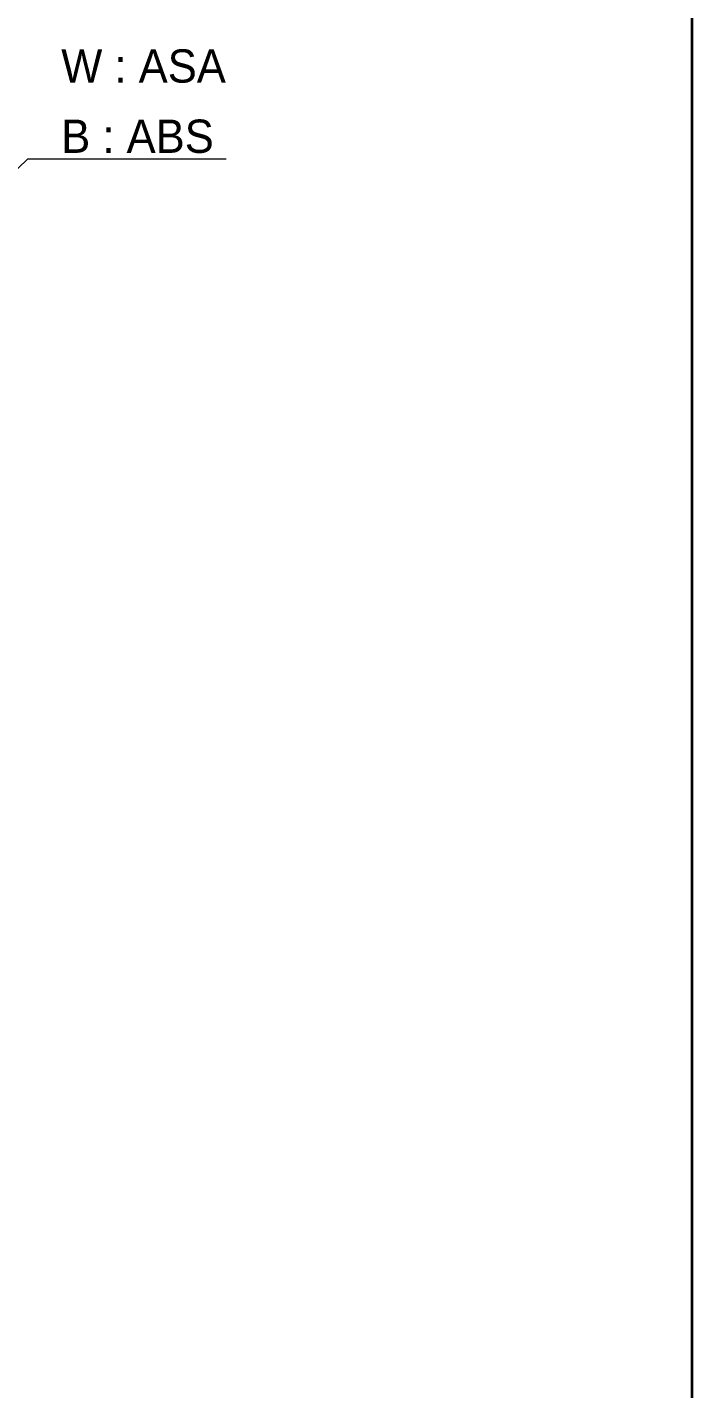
# Model space of a CAD drawing. Header units: millimetres. Extents: x 204 to 2721, y 201 to 622.
# Drawn here: x 1713.4 to 1788.2, y 379 to 532.3 of the extents above; entities that cross this region are included whole.
import ezdxf

# ---------------------------------------------------------------- set-up
doc = ezdxf.new("R2010")
doc.units = ezdxf.units.MM
doc.header["$LTSCALE"] = 1.5
doc.layers.add('Border (ISO)', color=7, linetype='Continuous', lineweight=35)
doc.layers.add('Symbol (ISO)', color=7, linetype='Continuous', lineweight=18)
doc.styles.add('Note Text (TK)', font='MS PGothic.ttf')
doc.dimstyles.new('Default - Method 1b (TK)$7', dxfattribs={"dimscale": 1.5, "dimtxt": 2.5, "dimasz": 2.5, "dimexe": 1, "dimexo": 1.5, "dimgap": 1, "dimtad": 1, "dimtoh": 1, "dimdsep": 46, "dimtxsty": 'Note Text (TK)', "dimblk": 'OPEN', "dimcen": 0.09, "dimdle": 5, "dimclrd": 100, "dimclre": 100, "dimclrt": 7, "dimadec": 1, "dimazin": 1, "dimtfac": 1, "dimtmove": 0, "dimatfit": 3, "dimldrblk": 'OPEN', "dimfxl": 1, "dimtolj": 1, "dimlwd": -1, "dimlwe": -1, "dimarcsym": 0})

# ---------------------------------------------------------------- blocks, each defined once
blk = doc.blocks.new('図面枠 tk図枠')
at = {"layer": 'Border (ISO)'}
blk.add_line((405.5, 289), (405.5, 8), dxfattribs=at)
blk = doc.blocks.new('_Open')
at = {"color": 0, "linetype": 'ByBlock', "lineweight": -2}
for p, q in [((-1, 0.167), (0, 0)), ((-1, -0.167), (0, 0)), ((0, 0), (-1, 0))]:
    blk.add_line(p, q, dxfattribs=at)

msp = doc.modelspace()

# ---------------------------------------------------------------- block references
at = {"xscale": 1.5, "yscale": 1.5, "zscale": 1.5}
msp.add_blockref('図面枠 tk図枠', (1179.998, 188.698), dxfattribs=at)

# ---------------------------------------------------------------- texts
at = {"layer": 'Symbol (ISO)', "color": 7, "insert": (1717.264, 518.113), "char_height": 3.75, "width": 19.21053, "attachment_point": 7, "line_spacing_factor": 1.265217, "style": 'Note Text (TK)'}
msp.add_mtext('\\fＭＳ Ｐゴシック|b0|i0;W : ASA\\P\\fＭＳ Ｐゴシック|b0|i0;B : ABS', dxfattribs=at)

# ---------------------------------------------------------------- leaders
at = {"layer": 'Symbol (ISO)', "color": 100, "annotation_type": 0, "has_hookline": 1, "hookline_direction": 0, "text_width": 18.558}
msp.add_leader([(1678.529, 484.112), (1713.514, 517.488), (1717.264, 517.488)], dimstyle='Default - Method 1b (TK)$7', override={"dimgap": 0, "dimtad": 1}, dxfattribs=at)

doc.saveas('drawing.dxf')
